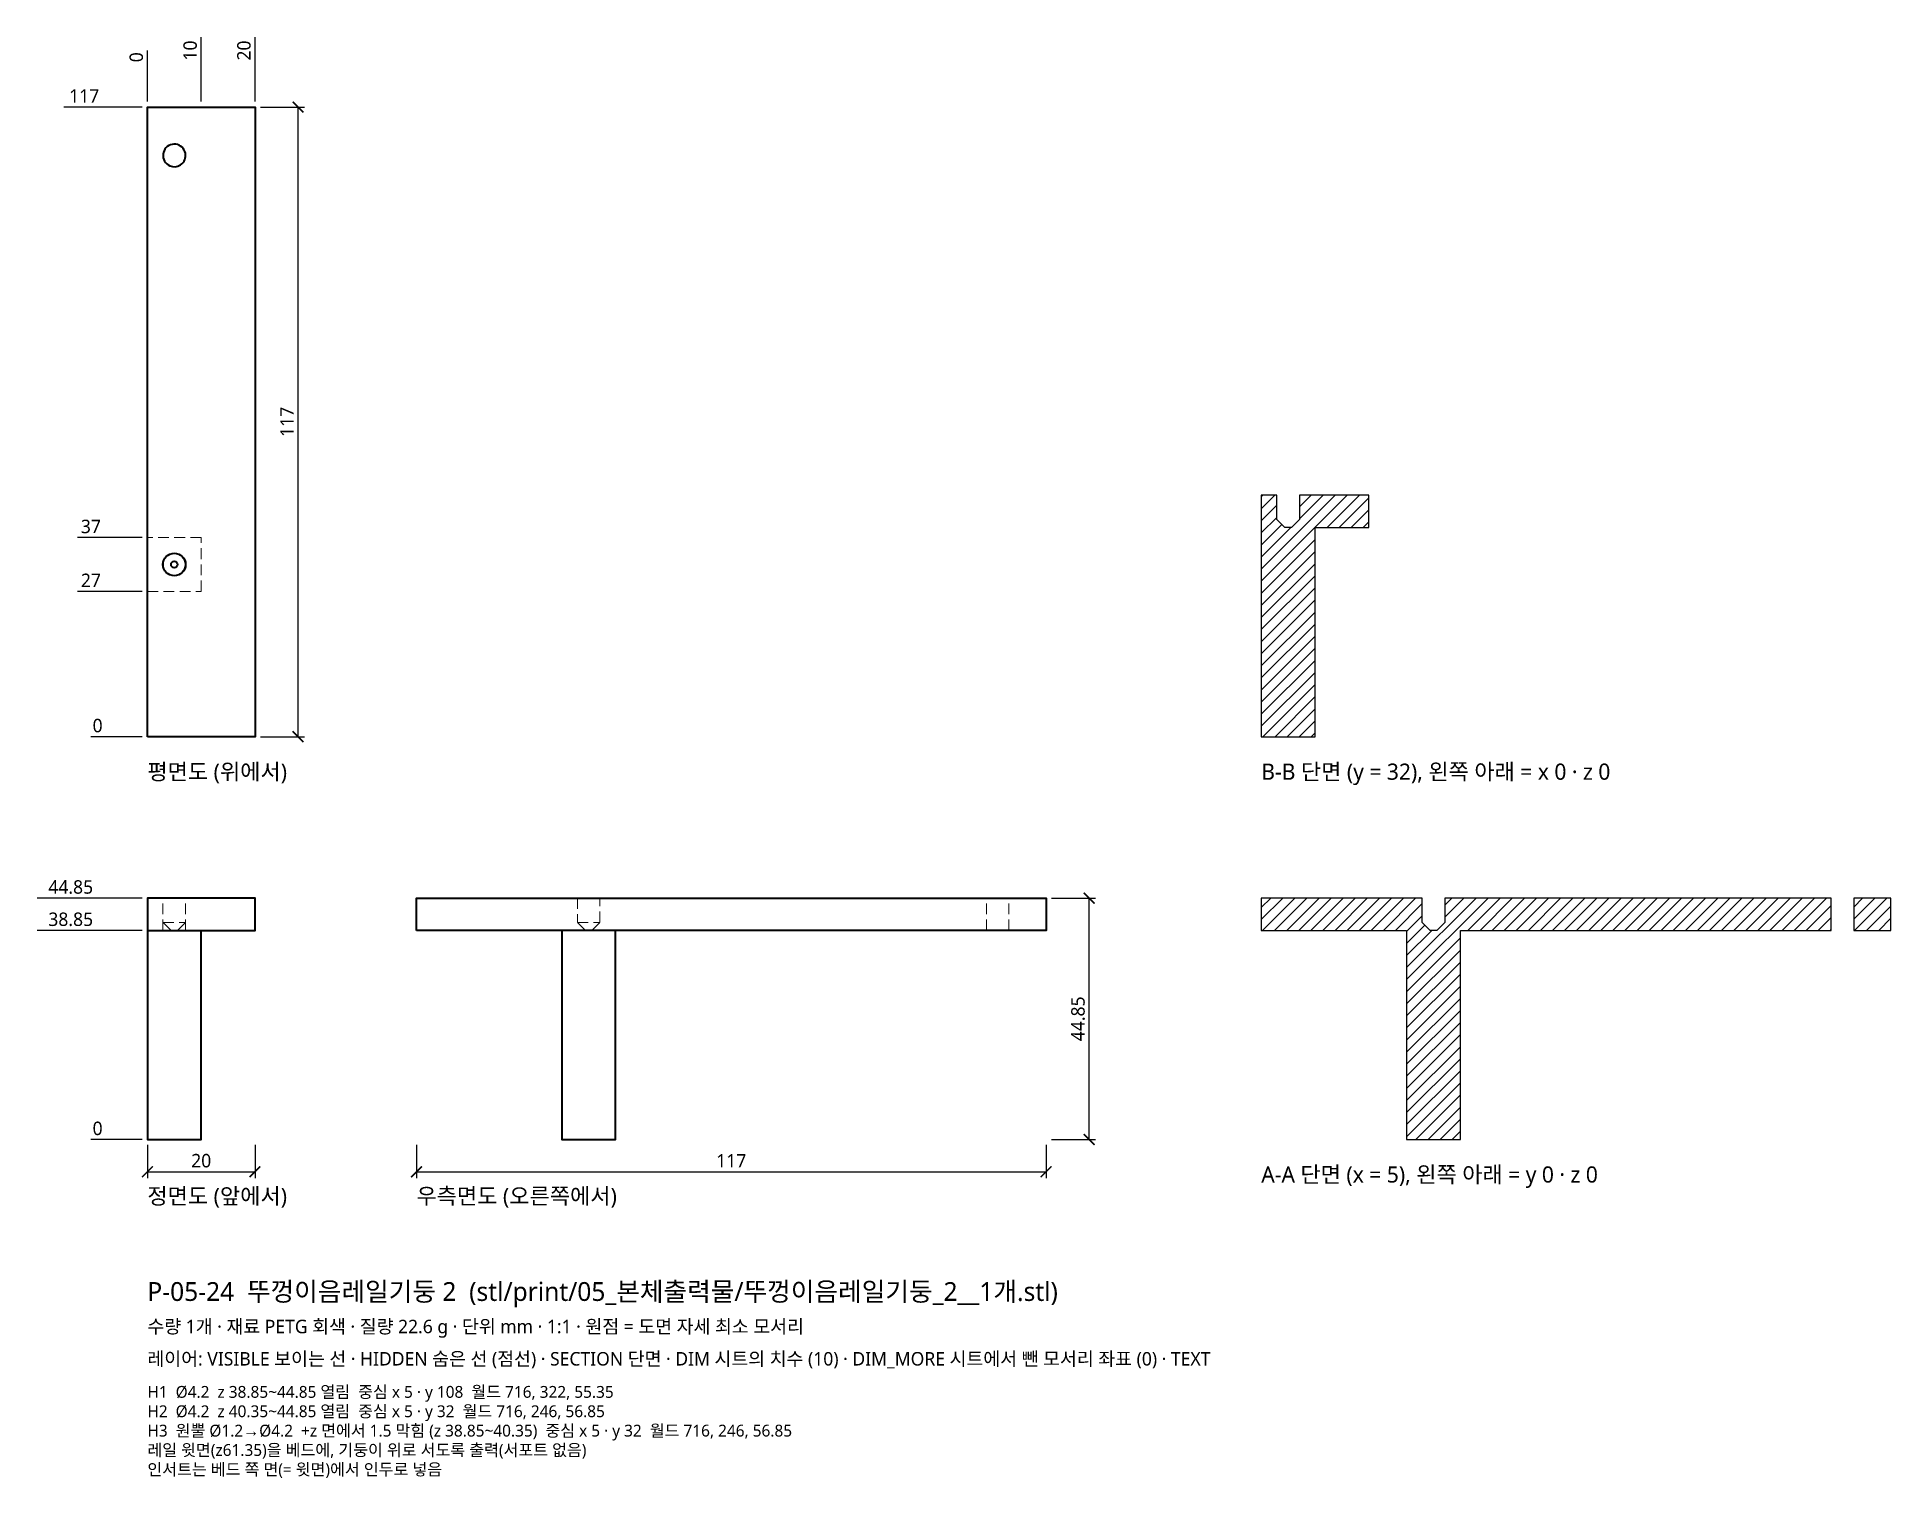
# Model space of a CAD drawing. Header units: millimetres. Extents: x -20 to 324, y -63 to 205.
import ezdxf

# ---------------------------------------------------------------- set-up
doc = ezdxf.new("R2010")
doc.units = ezdxf.units.MM
doc.linetypes.add('HIDDEN', pattern=[3, 2, -1])
for name, color, linetype, lineweight in [('DIM', 4, 'CONTINUOUS', 13), ('HIDDEN', 8, 'HIDDEN', 18), ('SECTION', 5, 'CONTINUOUS', 25), ('TEXT', 7, 'CONTINUOUS', 18), ('VISIBLE', 7, 'CONTINUOUS', 35)]:
    doc.layers.add(name, color=color, linetype=linetype, lineweight=lineweight)
doc.styles.add('KR', font='malgun.ttf')
doc.dimstyles.new('TOCCATA', dxfattribs={"dimtxt": 2.5, "dimasz": 2, "dimexe": 1.2, "dimexo": 1, "dimgap": 0.8, "dimtad": 1, "dimdsep": 46, "dimtxsty": 'KR', "dimblk": 'ARCHTICK', "dimcen": 2.5, "dimazin": 3, "dimtfac": 0.5, "dimtmove": 2, "dimatfit": 3})

# ---------------------------------------------------------------- blocks, each defined once
blk = doc.blocks.new('_ARCHTICK')
at = {"color": 0, "linetype": 'BYBLOCK', "const_width": 0.15}
blk.add_lwpolyline([(-0.5, -0.5), (0.5, 0.5)], dxfattribs=at)

msp = doc.modelspace()

# ---------------------------------------------------------------- hatches: boundary and pattern name
at = {"layer": 'SECTION'}
h = msp.add_hatch(dxfattribs=at)
h.set_pattern_fill('ANSI31', scale=0.5)
h.paths.add_polyline_path([(217, 113.7), (227, 113.7), (227, 119.7), (214.1, 119.7), (214.1, 115.2), (214.09, 115.2), (212.6, 113.7), (211.4, 113.7), (209.91, 115.2), (209.9, 115.2), (209.9, 119.7), (207, 119.7), (207, 74.85), (217, 74.85)])
h = msp.add_hatch(dxfattribs=at)
h.set_pattern_fill('ANSI31', scale=0.5)
h.paths.add_polyline_path([(244, 38.85), (312.907, 38.85), (312.907, 44.85), (241.093, 44.85), (241.093, 40.35), (241.083, 40.35), (239.598, 38.85), (238.402, 38.85), (236.917, 40.35), (236.907, 40.35), (236.907, 44.85), (207, 44.85), (207, 38.85), (234, 38.85), (234, 0), (244, 0)])
h.paths.add_polyline_path([(324, 44.85), (317.093, 44.85), (317.093, 38.85), (324, 38.85)])

# ---------------------------------------------------------------- linework, layer by layer
at = {"layer": 'HIDDEN'}
for points in [[(0, 101.85), (10, 101.85), (10, 111.85), (0, 111.85)], [(2.9, 38.85), (2.9, 44.85)], [(7.1, 38.85), (7.1, 44.85)], [(79.907, 44.85), (79.907, 40.35), (84.093, 40.35), (84.093, 44.85)], [(155.907, 38.85), (155.907, 44.85)], [(160.093, 38.85), (160.093, 44.85)], [(2.9, 40.35), (7.1, 40.35)], [(4.4, 38.85), (2.91, 40.35)], [(5.6, 38.85), (7.09, 40.35)], [(81.402, 38.85), (79.917, 40.35)], [(82.598, 38.85), (84.083, 40.35)]]:
    msp.add_lwpolyline(points, dxfattribs=at)
at = {"layer": 'SECTION'}
for points in [[(217, 113.7), (227, 113.7), (227, 119.7), (214.1, 119.7), (214.1, 115.2), (214.09, 115.2), (212.6, 113.7), (211.4, 113.7), (209.91, 115.2), (209.9, 115.2), (209.9, 119.7), (207, 119.7), (207, 74.85), (217, 74.85)], [(244, 38.85), (312.907, 38.85), (312.907, 44.85), (241.093, 44.85), (241.093, 40.35), (241.083, 40.35), (239.598, 38.85), (238.402, 38.85), (236.917, 40.35), (236.907, 40.35), (236.907, 44.85), (207, 44.85), (207, 38.85), (234, 38.85), (234, 0), (244, 0)], [(324, 44.85), (317.093, 44.85), (317.093, 38.85), (324, 38.85)]]:
    msp.add_lwpolyline(points, close=True, dxfattribs=at)
at = {"layer": 'VISIBLE'}
for points in [[(0, 74.85), (0, 191.85), (20, 191.85), (20, 74.85), (0, 74.85)], [(6.847, 183.849), (6.846, 183.851)], [(4.157, 180.927), (4.159, 180.926)], [(6.149, 181.092), (6.424, 181.307), (6.657, 181.56)], [(6.657, 181.56), (6.658, 181.562)], [(0, 38.85), (20, 38.85), (20, 44.85), (0, 44.85), (0, 0), (10, 0), (10, 38.85)], [(50, 38.85), (50, 44.85), (167, 44.85), (167, 38.85), (50, 38.85)], [(77, 38.85), (77, 0), (87, 0), (87, 38.85)]]:
    msp.add_lwpolyline(points, dxfattribs=at)
for radius in [2.1, 2.09, 0.6]:
    msp.add_circle((5, 106.85), radius, dxfattribs=at)
for centre, radius, start, end in [((5, 182.85), 2.1, 28.42103, -113.68162), ((5, 182.85), 2.1, -37.89364, 28.42098), ((5, 182.849), 2.099, -113.69003, -56.76575)]:
    msp.add_arc(centre, radius, start, end, dxfattribs=at)

# ---------------------------------------------------------------- texts
at = {"layer": 'TEXT', "style": 'KR'}
for s, height, p in [('평면도 (위에서)', 3, (0, 66.85)), ('B-B 단면 (y = 32), 왼쪽 아래 = x 0 · z 0', 3, (207, 66.85)), ('A-A 단면 (x = 5), 왼쪽 아래 = y 0 · z 0', 3, (207, -8)), ('정면도 (앞에서)', 3, (0, -12)), ('우측면도 (오른쪽에서)', 3, (50, -12)), ('P-05-24  뚜껑이음레일기둥 2  (stl/print/05_본체출력물/뚜껑이음레일기둥_2__1개.stl)', 3.5, (0, -30)), ('수량 1개 · 재료 PETG 회색 · 질량 22.6 g · 단위 mm · 1:1 · 원점 = 도면 자세 최소 모서리', 2.5, (0, -36)), ('레이어: VISIBLE 보이는 선 · HIDDEN 숨은 선 (점선) · SECTION 단면 · DIM 시트의 치수 (10) · DIM_MORE 시트에서 뺀 모서리 좌표 (0) · TEXT', 2.5, (0, -42)), ('H1  Ø4.2  z 38.85~44.85 열림  중심 x 5 · y 108  월드 716, 322, 55.35', 2.2, (0, -48)), ('H2  Ø4.2  z 40.35~44.85 열림  중심 x 5 · y 32  월드 716, 246, 56.85', 2.2, (0, -51.6)), ('H3  원뿔 Ø1.2→Ø4.2  +z 면에서 1.5 막힘 (z 38.85~40.35)  중심 x 5 · y 32  월드 716, 246, 56.85', 2.2, (0, -55.2)), ('레일 윗면(z61.35)을 베드에, 기둥이 위로 서도록 출력(서포트 없음)', 2.2, (0, -58.8)), ('인서트는 베드 쪽 면(= 윗면)에서 인두로 넣음', 2.2, (0, -62.4))]:
    msp.add_text(s, height=height, dxfattribs=at).set_placement(p)

# ---------------------------------------------------------------- dimensions: what is measured, and where the dimension line sits
at = {"layer": 'DIM'}
for feature_location, offset, dtype, origin in [((10, 191.85), (0, 8), 1, (0, 74.85)), ((20, 191.85), (0, 8), 1, (0, 74.85)), ((0, 191.849998474), (0, 8), 1, (0, 74.849998474)), ((0, 191.85), (-8, 0), 0, (0, 74.85)), ((0, 111.85), (-8, 0), 0, (0, 74.85)), ((0, 101.85), (-8, 0), 0, (0, 74.85)), ((0, 74.849998474), (-8, 0), 0, (0, 74.849998474)), ((0, 44.85), (-8, 0), 0, (0, 0)), ((0, 38.85), (-8, 0), 0, (0, 0)), ((0, 0), (-8, 0), 0, (0, 0))]:
    msp.add_ordinate_dim(feature_location=feature_location, offset=offset, dtype=dtype, origin=origin, dimstyle='TOCCATA', dxfattribs=at).render()
for base, p1, p2 in [((28, 74.85), (20, 74.85), (20, 191.85)), ((175, 0), (167, 0), (167, 44.85))]:
    msp.add_linear_dim(base=base, p1=p1, p2=p2, angle=90, dimstyle='TOCCATA', dxfattribs=at).render()
for base, p1, p2 in [((0, -6), (0, 0), (20, 0)), ((50, -6), (50, 0), (167, 0))]:
    msp.add_linear_dim(base=base, p1=p1, p2=p2, dimstyle='TOCCATA', dxfattribs=at).render()

doc.saveas('drawing.dxf')
